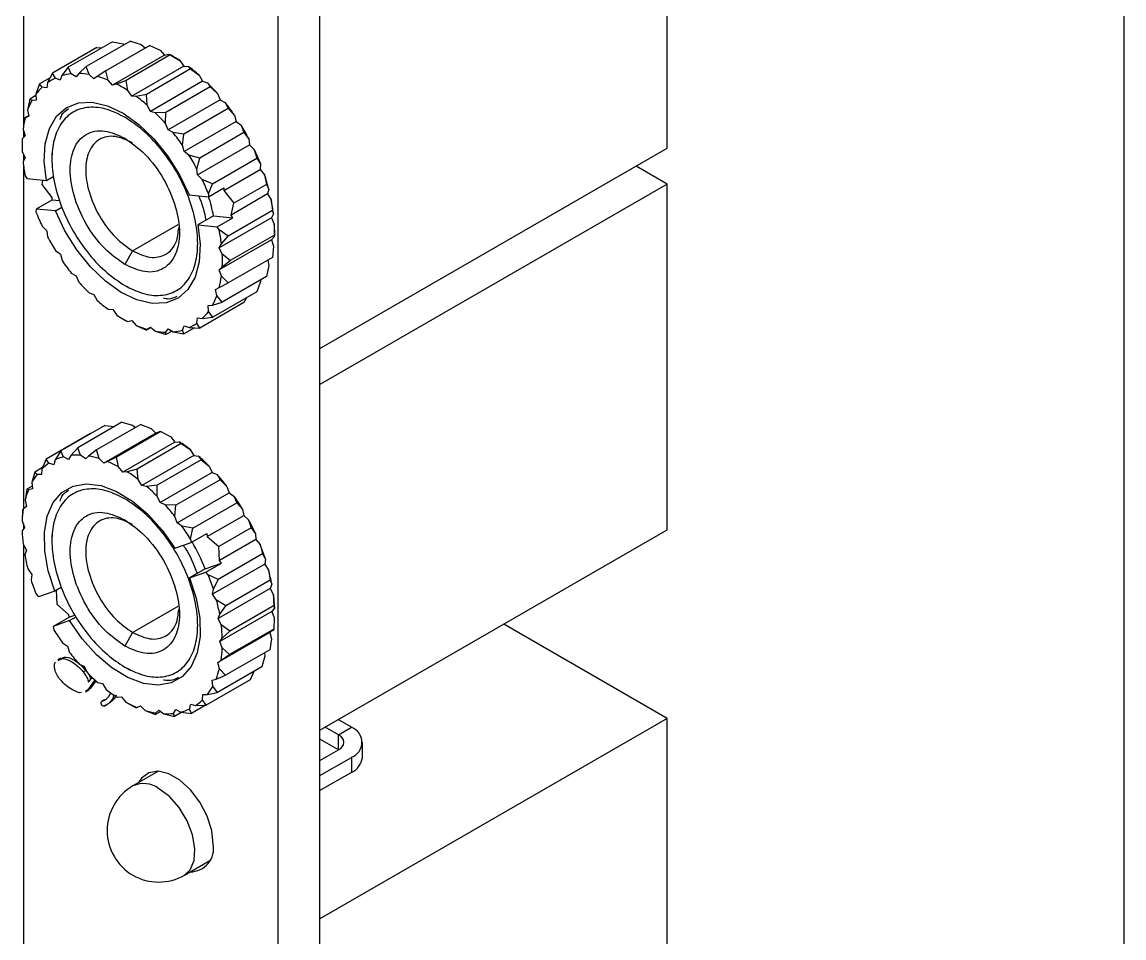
# Model space of a CAD drawing. Extents: x 616 to 1059, y 318 to 582.
# Drawn here: x 615.7 to 675.6, y 444.8 to 494.6 of the extents above; entities that cross this region are included whole.
import ezdxf

# ---------------------------------------------------------------- set-up
doc = ezdxf.new("R2010")
doc.units = 0
doc.layers.get('0').update_dxf_attribs({"linetype": 'CONTINUOUS'})

msp = doc.modelspace()

# ---------------------------------------------------------------- linework, layer by layer
at = {"color": 7, "linetype": 'CONTINUOUS'}
for p, q in [((675.575, 560.858), (675.575, 442.639)), ((631.876, 335.989), (631.876, 545.84)), ((629.613, 339.99), (629.613, 539.226)), ((615.754, 515.923), (615.754, 488.977)), ((650.756, 487.773), (650.756, 506.554)), ((620.6, 493.551), (618.195, 492.163)), ((621.577, 493.59), (619.173, 492.202)), ((620.6, 493.551), (621.186, 493.44)), ((621.577, 493.59), (622.153, 493.401)), ((619.743, 493.233), (617.339, 491.845)), ((619.743, 493.233), (620.028, 493.221)), ((622.638, 493.35), (620.234, 491.962)), ((621.186, 493.44), (621.249, 493.4)), ((622.153, 493.401), (622.385, 493.203)), ((622.638, 493.35), (623.19, 493.095)), ((623.19, 493.095), (623.435, 492.823)), ((623.435, 492.823), (620.606, 491.19)), ((623.742, 492.839), (621.338, 491.451)), ((623.435, 492.823), (623.652, 492.881)), ((623.652, 492.881), (623.742, 492.839)), ((623.742, 492.839), (624.257, 492.532)), ((623.957, 492.715), (623.745, 492.837)), ((624.257, 492.532), (624.474, 492.224)), ((617.339, 491.845), (617.069, 491.328)), ((617.496, 491.576), (617.339, 491.845)), ((618.195, 492.163), (617.855, 491.709)), ((618.357, 491.807), (618.195, 492.163)), ((618.626, 491.639), (618.357, 491.807)), ((618.766, 491.823), (618.626, 491.639)), ((619.173, 492.202), (618.766, 491.823)), ((619.325, 491.768), (619.173, 492.202)), ((619.587, 491.544), (619.325, 491.768)), ((620.234, 491.962), (619.769, 491.668)), ((620.362, 491.462), (620.234, 491.962)), ((624.474, 492.224), (621.646, 490.591)), ((624.846, 492.077), (622.442, 490.689)), ((624.474, 492.224), (624.718, 492.213)), ((624.718, 492.213), (624.846, 492.077)), ((624.846, 492.077), (625.312, 491.735)), ((625.312, 491.735), (625.494, 491.401)), ((616.635, 491.26), (616.439, 490.697)), ((617.205, 491.589), (616.635, 491.26)), ((616.775, 491.084), (616.635, 491.26)), ((617.069, 491.328), (617.027, 491.045)), ((617.762, 491.47), (617.496, 491.576)), ((617.855, 491.709), (617.762, 491.47)), ((619.769, 491.668), (619.587, 491.544)), ((620.606, 491.19), (620.362, 491.462)), ((620.823, 491.248), (620.606, 491.19)), ((621.338, 491.451), (620.823, 491.248)), ((621.428, 490.899), (621.338, 491.451)), ((625.494, 491.401), (622.665, 489.768)), ((625.494, 491.401), (625.755, 491.323)), ((625.755, 491.323), (625.907, 491.093)), ((616.441, 490.622), (616.113, 490.432)), ((616.439, 490.697), (616.45, 490.38)), ((617.027, 491.045), (616.775, 491.084)), ((621.646, 490.591), (621.428, 490.899)), ((621.89, 490.581), (621.646, 490.591)), ((622.442, 490.689), (621.89, 490.581)), ((622.483, 490.102), (622.442, 490.689)), ((625.907, 491.093), (623.503, 489.705)), ((625.907, 491.093), (626.314, 490.734)), ((626.314, 490.734), (626.455, 490.388)), ((616.113, 490.432), (615.989, 489.839)), ((616.22, 490.351), (616.113, 490.432)), ((616.45, 490.38), (616.22, 490.351)), ((622.665, 489.768), (622.483, 490.102)), ((626.455, 490.388), (623.626, 488.755)), ((626.885, 489.925), (624.481, 488.537)), ((626.455, 490.388), (626.723, 490.245)), ((626.723, 490.245), (626.885, 489.925)), ((626.885, 489.925), (627.226, 489.567)), ((615.792, 489.392), (615.737, 488.787)), ((616.045, 489.539), (615.792, 489.392)), ((615.855, 489.404), (615.792, 489.392)), ((616.052, 489.5), (615.855, 489.404)), ((615.989, 489.839), (616.052, 489.5)), ((622.927, 489.691), (622.665, 489.768)), ((623.503, 489.705), (622.927, 489.691)), ((623.486, 489.101), (623.503, 489.705)), ((627.226, 489.567), (627.319, 489.222)), ((615.737, 488.787), (615.85, 488.44)), ((615.754, 488.734), (615.754, 488.343)), ((623.626, 488.755), (623.486, 489.101)), ((623.895, 488.612), (623.626, 488.755)), ((627.319, 489.222), (624.491, 487.589)), ((627.319, 489.222), (627.585, 489.02)), ((627.585, 489.02), (627.743, 488.618)), ((615.692, 488.28), (615.683, 488.18)), ((615.683, 488.183), (615.683, 487.938)), ((615.85, 488.44), (615.692, 488.28)), ((624.481, 488.537), (623.895, 488.612)), ((624.398, 487.934), (624.481, 488.537)), ((627.743, 488.618), (625.339, 487.23)), ((627.743, 488.618), (628.013, 488.28)), ((628.013, 488.28), (628.055, 487.949)), ((615.692, 487.581), (615.85, 487.239)), ((624.491, 487.589), (624.398, 487.934)), ((624.757, 487.388), (624.491, 487.589)), ((625.226, 486.316), (628.055, 487.949)), ((628.055, 487.949), (628.307, 487.696)), ((628.307, 487.696), (628.447, 487.222)), ((631.876, 476.874), (650.756, 487.773)), ((615.85, 487.239), (615.737, 487.022)), ((615.754, 487.447), (615.754, 487.054)), ((617.31, 487.489), (617.31, 487.162)), ((625.339, 487.23), (624.757, 487.388)), ((625.184, 486.647), (625.339, 487.23)), ((626.042, 485.834), (628.447, 487.222)), ((628.447, 487.222), (628.643, 486.921)), ((615.754, 486.887), (615.754, 468.165)), ((625.226, 486.316), (625.184, 486.647)), ((626.653, 485.474), (628.633, 486.617)), ((628.643, 486.921), (628.633, 486.617)), ((628.633, 486.617), (628.862, 486.323)), ((628.862, 486.323), (628.97, 485.791)), ((650.756, 485.814), (649.058, 486.793)), ((615.856, 486.269), (615.959, 486.099)), ((617.01, 485.996), (615.959, 486.099)), ((616.803, 486.016), (616.751, 485.799)), ((616.751, 485.799), (617.3, 485.095)), ((617.404, 486.224), (617.01, 485.996)), ((625.479, 486.063), (625.226, 486.316)), ((626.042, 485.834), (625.479, 486.063)), ((625.815, 485.289), (626.042, 485.834)), ((628.97, 485.791), (627.202, 484.77)), ((628.97, 485.791), (629.094, 485.544)), ((650.756, 485.814), (631.876, 474.915)), ((650.756, 467.033), (650.756, 485.814)), ((624.759, 485.233), (625.809, 485.13)), ((625.809, 485.13), (626.658, 485.619)), ((625.815, 485.289), (625.809, 485.13)), ((626.658, 485.619), (626.653, 485.474)), ((626.653, 485.474), (627.202, 484.77)), ((629.031, 485.278), (627.051, 484.135)), ((629.094, 485.544), (629.031, 485.278)), ((629.031, 485.278), (629.229, 484.954)), ((617.295, 484.95), (616.447, 484.46)), ((617.3, 485.095), (617.295, 484.95)), ((617.737, 484.906), (617.295, 484.95)), ((617.497, 484.357), (617.85, 484.561)), ((627.051, 484.135), (627.202, 484.77)), ((629.229, 484.954), (629.292, 484.38)), ((616.447, 484.46), (616.441, 484.301)), ((617.497, 484.357), (616.447, 484.46)), ((626.095, 484.084), (625.246, 483.594)), ((626.095, 484.084), (627.145, 483.98)), ((626.297, 483.491), (627.145, 483.98)), ((629.234, 483.984), (626.406, 482.351)), ((629.292, 484.38), (626.888, 482.992)), ((627.145, 483.98), (627.051, 484.135)), ((629.347, 484.2), (629.234, 483.984)), ((629.234, 483.984), (629.393, 483.641)), ((629.292, 484.38), (629.347, 484.2)), ((616.777, 483.527), (617.03, 483.274)), ((621.694, 482.182), (624.171, 483.612)), ((625.246, 483.594), (626.297, 483.491)), ((626.4, 483.321), (626.297, 483.491)), ((629.393, 483.641), (629.401, 483.042)), ((617.03, 483.274), (617.072, 482.943)), ((626.888, 482.992), (626.4, 483.321)), ((629.234, 482.783), (626.406, 481.15)), ((626.519, 482.568), (626.888, 482.992)), ((629.401, 483.042), (626.997, 481.654)), ((629.393, 482.943), (629.234, 482.783)), ((629.234, 482.783), (629.348, 482.436)), ((629.401, 483.042), (629.393, 482.943)), ((629.401, 483.04), (629.401, 483.285)), ((617.499, 482.202), (617.765, 482.001)), ((621.694, 482.182), (621.269, 481.447)), ((626.406, 482.351), (626.519, 482.568)), ((626.564, 482.008), (626.406, 482.351)), ((629.348, 482.436), (629.293, 481.83)), ((617.765, 482.001), (617.858, 481.655)), ((626.997, 481.654), (626.564, 482.008)), ((626.564, 481.31), (626.997, 481.654)), ((629.293, 481.83), (626.889, 480.442)), ((629.039, 481.684), (629.095, 481.384)), ((618.361, 480.977), (618.63, 480.835)), ((626.406, 481.15), (626.564, 481.31)), ((626.519, 480.803), (626.406, 481.15)), ((629.095, 481.384), (628.971, 480.79)), ((618.63, 480.835), (618.77, 480.489)), ((626.401, 480.186), (626.889, 480.442)), ((626.889, 480.442), (626.519, 480.803)), ((628.971, 480.79), (626.567, 479.402)), ((628.646, 480.525), (628.449, 479.962)), ((628.643, 480.601), (628.646, 480.525)), ((619.329, 479.899), (619.591, 479.821)), ((619.591, 479.821), (619.773, 479.488)), ((621.269, 480.304), (621.552, 480.141)), ((628.449, 479.962), (626.045, 478.574)), ((626.204, 480.089), (626.401, 480.186)), ((626.267, 479.751), (626.204, 480.089)), ((626.567, 479.402), (626.267, 479.751)), ((627.746, 479.378), (625.342, 477.99)), ((625.806, 479.21), (626.036, 479.239)), ((625.817, 478.893), (625.806, 479.21)), ((626.036, 479.239), (626.567, 479.402)), ((627.879, 479.633), (627.746, 479.378)), ((620.366, 479.009), (620.61, 478.999)), ((620.61, 478.999), (620.828, 478.69)), ((625.187, 478.261), (625.229, 478.544)), ((625.229, 478.544), (625.481, 478.506)), ((625.481, 478.506), (626.045, 478.574)), ((626.045, 478.574), (625.817, 478.893)), ((621.127, 478.508), (621.339, 478.386)), ((621.342, 478.384), (621.433, 478.342)), ((621.433, 478.342), (621.65, 478.399)), ((621.65, 478.399), (621.894, 478.128)), ((621.894, 478.128), (622.446, 477.873)), ((622.7, 478.019), (622.446, 477.873)), ((622.487, 477.922), (622.669, 478.045)), ((622.669, 478.045), (622.931, 477.821)), ((623.49, 477.766), (623.63, 477.951)), ((623.63, 477.951), (623.899, 477.783)), ((624.401, 477.881), (624.494, 478.119)), ((625.056, 478.002), (624.485, 477.672)), ((624.494, 478.119), (624.76, 478.014)), ((624.76, 478.014), (625.342, 477.99)), ((625.342, 477.99), (625.187, 478.261)), ((622.446, 477.873), (622.487, 477.922)), ((622.931, 477.821), (623.507, 477.632)), ((623.507, 477.632), (623.49, 477.766)), ((623.836, 477.822), (623.507, 477.632)), ((623.899, 477.783), (624.485, 477.672)), ((624.485, 477.672), (624.401, 477.881)), ((620.187, 472.698), (617.783, 471.31)), ((621.114, 472.867), (618.71, 471.479)), ((622.141, 472.755), (619.737, 471.367)), ((620.187, 472.698), (620.71, 472.634)), ((621.114, 472.867), (621.696, 472.712)), ((621.696, 472.712), (621.858, 472.591)), ((622.141, 472.755), (622.706, 472.529)), ((619.398, 472.255), (616.993, 470.867)), ((619.398, 472.255), (619.421, 472.256)), ((622.959, 472.278), (620.131, 470.645)), ((623.231, 472.367), (620.826, 470.979)), ((622.706, 472.529), (622.959, 472.278)), ((622.959, 472.278), (623.162, 472.366)), ((623.162, 472.366), (623.231, 472.367)), ((623.231, 472.367), (623.764, 472.082)), ((623.764, 472.082), (623.995, 471.789)), ((618.71, 471.479), (618.332, 471.064)), ((618.868, 471.08), (618.71, 471.479)), ((619.737, 471.367), (619.298, 471.033)), ((619.878, 470.896), (619.737, 471.367)), ((623.995, 471.789), (621.166, 470.157)), ((624.339, 471.718), (621.935, 470.33)), ((623.995, 471.789), (624.228, 471.811)), ((624.228, 471.811), (624.339, 471.718)), ((624.339, 471.718), (624.829, 471.39)), ((624.829, 471.39), (625.029, 471.066)), ((616.993, 470.867), (616.757, 470.327)), ((617.144, 470.64), (616.993, 470.867)), ((617.475, 470.826), (617.405, 470.565)), ((617.783, 471.31), (617.475, 470.826)), ((617.945, 470.993), (617.783, 471.31)), ((618.214, 470.854), (617.945, 470.993)), ((618.332, 471.064), (618.214, 470.854)), ((619.134, 470.881), (618.868, 471.08)), ((619.298, 471.033), (619.134, 470.881)), ((620.131, 470.645), (619.878, 470.896)), ((620.826, 470.979), (620.333, 470.734)), ((620.935, 470.449), (620.826, 470.979)), ((625.029, 471.066), (622.2, 469.433)), ((625.425, 470.832), (623.021, 469.444)), ((625.029, 471.066), (625.283, 471.019)), ((625.283, 471.019), (625.425, 470.832)), ((625.425, 470.832), (625.861, 470.478)), ((616.371, 470.167), (616.208, 469.588)), ((616.794, 470.411), (616.371, 470.167)), ((616.497, 470.034), (616.371, 470.167)), ((616.757, 470.327), (616.74, 470.027)), ((617.405, 470.565), (617.144, 470.64)), ((620.333, 470.734), (620.131, 470.645)), ((621.166, 470.157), (620.935, 470.449)), ((621.399, 470.178), (621.166, 470.157)), ((621.935, 470.33), (621.399, 470.178)), ((622.001, 469.757), (621.935, 470.33)), ((625.861, 470.478), (626.021, 470.136)), ((616.208, 469.588), (616.243, 469.259)), ((616.74, 470.027), (616.497, 470.034)), ((622.2, 469.433), (622.001, 469.757)), ((626.021, 470.136), (623.193, 468.504)), ((626.447, 469.744), (624.043, 468.356)), ((626.021, 470.136), (626.288, 470.023)), ((626.288, 470.023), (626.447, 469.744)), ((626.447, 469.744), (626.819, 469.383)), ((615.939, 469.237), (615.847, 468.635)), ((616.228, 469.403), (615.939, 469.237)), ((616.027, 469.198), (615.939, 469.237)), ((616.243, 469.259), (616.027, 469.198)), ((622.455, 469.387), (622.2, 469.433)), ((623.021, 469.444), (622.455, 469.387)), ((623.032, 468.846), (623.021, 469.444)), ((624.106, 467.403), (626.935, 469.036)), ((626.819, 469.383), (626.935, 469.036)), ((626.935, 469.036), (627.203, 468.861)), ((615.847, 468.635), (615.934, 468.291)), ((623.193, 468.504), (623.032, 468.846)), ((623.46, 468.39), (623.193, 468.504)), ((624.043, 468.356), (623.46, 468.39)), ((623.991, 467.75), (624.043, 468.356)), ((624.96, 467.107), (627.364, 468.495)), ((627.203, 468.861), (627.364, 468.495)), ((627.364, 468.495), (627.668, 468.145)), ((615.715, 468.112), (615.69, 467.507)), ((615.754, 468.165), (615.715, 468.112)), ((615.934, 468.291), (615.754, 468.165)), ((625.754, 466.663), (627.733, 467.806)), ((627.668, 468.145), (627.733, 467.806)), ((627.733, 467.806), (627.993, 467.576)), ((615.825, 467.16), (615.687, 466.974)), ((615.69, 467.507), (615.825, 467.16)), ((615.754, 467.343), (615.754, 467.065)), ((624.106, 467.403), (623.991, 467.75)), ((624.375, 467.228), (624.106, 467.403)), ((624.96, 467.107), (624.375, 467.228)), ((627.993, 467.576), (628.143, 467.133)), ((617.31, 466.749), (617.31, 466.422)), ((624.839, 466.513), (624.96, 467.107)), ((624.874, 466.335), (625.722, 466.825)), ((625.722, 466.825), (625.754, 466.663)), ((625.754, 466.663), (626.375, 466.113)), ((628.143, 467.133), (626.375, 466.113)), ((628.143, 467.133), (628.374, 466.813)), ((628.374, 466.813), (628.387, 466.495)), ((631.876, 456.134), (650.756, 467.033)), ((615.742, 466.246), (615.919, 465.91)), ((615.754, 466.223), (615.754, 439.157)), ((623.989, 466.02), (624.874, 466.335)), ((624.839, 466.513), (624.874, 466.335)), ((626.407, 465.352), (626.375, 466.113)), ((628.387, 466.495), (626.407, 465.352)), ((628.387, 466.495), (628.629, 466.219)), ((628.629, 466.219), (628.752, 465.712)), ((615.919, 465.91), (615.829, 465.67)), ((628.752, 465.712), (626.348, 464.324)), ((628.752, 465.712), (628.91, 465.438)), ((628.91, 465.438), (628.871, 465.153)), ((616, 464.901), (616.214, 464.589)), ((625.638, 464.905), (624.79, 464.415)), ((625.638, 464.905), (626.523, 465.22)), ((625.674, 464.73), (626.523, 465.22)), ((628.871, 465.153), (626.042, 463.52)), ((626.523, 465.22), (626.407, 465.352)), ((628.871, 465.153), (629.084, 464.841)), ((629.084, 464.841), (629.169, 464.284)), ((616.214, 464.589), (616.175, 464.304)), ((624.79, 464.415), (625.674, 464.73)), ((625.8, 464.586), (625.674, 464.73)), ((626.348, 464.324), (625.8, 464.586)), ((626.081, 463.805), (626.348, 464.324)), ((629.169, 464.284), (626.765, 462.896)), ((629.169, 464.284), (629.256, 464.072)), ((617.466, 463.694), (616.582, 463.379)), ((617.815, 463.896), (617.466, 463.694)), ((617.544, 463.739), (617.546, 463.737)), ((617.546, 463.737), (617.578, 462.976)), ((626.042, 463.52), (626.081, 463.805)), ((629.165, 463.832), (626.337, 462.199)), ((629.256, 464.072), (629.165, 463.832)), ((629.165, 463.832), (629.343, 463.496)), ((616.456, 463.524), (616.582, 463.379)), ((617.578, 462.976), (618.2, 462.426)), ((626.256, 463.208), (626.042, 463.52)), ((626.765, 462.896), (626.256, 463.208)), ((629.343, 463.496), (629.378, 462.906)), ((618.2, 462.426), (618.231, 462.264)), ((618.564, 462.383), (618.231, 462.264)), ((621.694, 461.442), (624.171, 462.872)), ((626.337, 462.199), (626.427, 462.44)), ((626.427, 462.44), (626.765, 462.896)), ((629.26, 462.582), (626.431, 460.949)), ((629.378, 462.906), (626.974, 461.518)), ((629.398, 462.769), (629.26, 462.582)), ((629.26, 462.582), (629.394, 462.235)), ((629.378, 462.906), (629.398, 462.769)), ((618.231, 462.264), (617.382, 461.774)), ((618.267, 462.089), (617.382, 461.774)), ((617.382, 461.774), (617.417, 461.597)), ((618.267, 462.089), (618.624, 462.296)), ((626.514, 461.863), (626.337, 462.199)), ((626.974, 461.518), (626.514, 461.863)), ((629.394, 462.235), (629.37, 461.63)), ((650.756, 456.777), (641.873, 461.905)), ((621.694, 461.442), (621.269, 460.707)), ((629.15, 461.451), (626.322, 459.818)), ((626.569, 461.136), (626.974, 461.518)), ((629.37, 461.63), (626.966, 460.242)), ((629.331, 461.577), (629.15, 461.451)), ((629.15, 461.451), (629.237, 461.107)), ((629.37, 461.63), (629.331, 461.577)), ((617.881, 460.882), (618.15, 460.707)), ((618.15, 460.707), (618.265, 460.359)), ((626.431, 460.949), (626.569, 461.136)), ((626.566, 460.602), (626.431, 460.949)), ((626.966, 460.242), (626.566, 460.602)), ((629.237, 461.107), (629.146, 460.506)), ((617.788, 460.053), (617.611, 459.951)), ((626.502, 459.944), (626.966, 460.242)), ((629.146, 460.506), (626.741, 459.118)), ((628.877, 460.155), (628.714, 459.575)), ((628.857, 460.339), (628.877, 460.155)), ((618.796, 459.719), (619.063, 459.606)), ((619.01, 459.298), (619.152, 459.379)), ((619.063, 459.606), (619.224, 459.264)), ((621.269, 459.564), (621.552, 459.4)), ((628.714, 459.575), (626.31, 458.188)), ((626.322, 459.818), (626.502, 459.944)), ((626.409, 459.474), (626.322, 459.818)), ((626.741, 459.118), (626.409, 459.474)), ((619.638, 458.867), (619.26, 458.33)), ((619.304, 458.744), (619.488, 459.006)), ((619.69, 458.821), (619.402, 458.411)), ((628.091, 458.875), (625.687, 457.487)), ((626.013, 458.85), (626.229, 458.911)), ((626.048, 458.522), (626.013, 458.85)), ((626.229, 458.911), (626.741, 459.118)), ((628.29, 459.331), (628.091, 458.875)), ((619.26, 458.33), (619.135, 458.277)), ((619.14, 458.224), (619.316, 458.326)), ((619.26, 458.33), (619.402, 458.411)), ((619.402, 458.411), (619.276, 458.359)), ((619.801, 458.723), (620.056, 458.676)), ((620.056, 458.676), (620.255, 458.352)), ((620.41, 457.993), (620.506, 458.177)), ((625.759, 458.075), (626.31, 458.188)), ((626.31, 458.188), (626.048, 458.522)), ((620.163, 457.785), (620.022, 457.703)), ((620.041, 457.711), (620.183, 457.793)), ((620.163, 457.785), (620.183, 457.793)), ((620.584, 457.796), (620.726, 457.878)), ((620.602, 457.821), (620.584, 457.796)), ((620.686, 458.051), (620.602, 457.821)), ((620.602, 457.821), (620.743, 457.903)), ((620.743, 457.903), (620.726, 457.878)), ((620.791, 458.033), (620.743, 457.903)), ((620.857, 457.932), (621.09, 457.953)), ((621.09, 457.953), (621.321, 457.66)), ((621.321, 457.66), (621.854, 457.375)), ((625.499, 457.782), (625.516, 458.082)), ((625.687, 457.487), (625.499, 457.782)), ((625.516, 458.082), (625.759, 458.075)), ((620.153, 457.436), (620.295, 457.517)), ((621.854, 457.375), (621.923, 457.376)), ((621.923, 457.376), (622.125, 457.464)), ((622.125, 457.464), (622.378, 457.214)), ((622.378, 457.214), (622.943, 456.987)), ((623.226, 457.151), (622.943, 456.987)), ((622.943, 456.987), (622.958, 457.077)), ((622.958, 457.077), (623.122, 457.229)), ((623.122, 457.229), (623.388, 457.03)), ((623.388, 457.03), (623.971, 456.876)), ((623.924, 457.046), (624.042, 457.256)), ((623.971, 456.876), (623.924, 457.046)), ((624.374, 457.108), (623.971, 456.876)), ((624.042, 457.256), (624.311, 457.116)), ((624.311, 457.116), (624.897, 457.044)), ((624.781, 457.284), (624.851, 457.544)), ((624.897, 457.044), (624.781, 457.284)), ((624.851, 457.544), (625.112, 457.469)), ((625.663, 457.487), (624.897, 457.044)), ((625.112, 457.469), (625.687, 457.487)), ((650.756, 456.777), (631.876, 445.878)), ((633.594, 456.292), (632.872, 456.709)), ((650.756, 437.997), (650.756, 456.777)), ((632.887, 455.884), (632.165, 456.301)), ((632.887, 455.884), (633.594, 456.292)), ((632.887, 455.068), (632.887, 455.884)), ((632.887, 455.067), (631.876, 455.651)), ((634.18, 454.659), (634.18, 455.476)), ((631.876, 454.484), (632.887, 455.068)), ((631.876, 453.667), (633.594, 454.659)), ((633.594, 454.659), (633.594, 453.843)), ((623.095, 453.905), (621.708, 453.105)), ((633.594, 453.843), (631.876, 452.851)), ((624.508, 448.255), (625.895, 449.055))]:
    msp.add_line(p, q, dxfattribs=at)
at = {"color": 7, "linetype": 'CONTINUOUS', "flags": 128}
for points in [[(617.01, 485.996), (616.889, 487.048), (616.942, 488.008), (617.167, 488.836), (617.554, 489.498), (618.088, 489.967), (618.747, 490.224), (619.503, 490.259), (620.326, 490.069), (621.182, 489.663), (622.036, 489.057), (622.852, 488.276), (623.598, 487.353), (624.242, 486.324), (624.759, 485.233)], [(625.246, 483.594), (625.367, 482.542), (625.314, 481.582), (625.089, 480.754), (624.702, 480.092), (624.168, 479.623), (623.509, 479.365), (622.753, 479.331), (621.93, 479.521), (621.074, 479.927), (620.22, 480.533), (619.404, 481.314), (618.658, 482.237), (618.014, 483.266), (617.497, 484.357)], [(617.466, 463.694), (617.11, 464.803), (616.918, 465.881), (616.899, 466.884), (617.053, 467.771), (617.375, 468.506), (617.85, 469.058), (618.46, 469.404), (619.18, 469.532), (619.979, 469.434), (620.826, 469.116), (621.685, 468.59), (622.521, 467.879), (623.3, 467.01), (623.989, 466.02)], [(624.79, 464.415), (625.146, 463.306), (625.338, 462.228), (625.357, 461.225), (625.203, 460.338), (624.881, 459.604), (624.406, 459.052), (623.796, 458.705), (623.076, 458.578), (622.277, 458.675), (621.43, 458.993), (620.571, 459.519), (619.735, 460.231), (618.956, 461.1), (618.267, 462.089)], [(626.078, 449.945), (625.992, 450.685), (625.741, 451.464), (625.346, 452.219), (624.838, 452.889), (624.258, 453.42), (623.655, 453.768), (623.075, 453.906), (622.567, 453.823), (622.172, 453.524), (622.018, 453.283)], [(624.508, 448.255), (624.823, 448.547), (625.038, 449.057), (625.082, 449.711), (624.951, 450.451), (624.656, 451.211), (624.223, 451.925), (623.691, 452.527), (623.108, 452.966)]]:
    msp.add_lwpolyline(points, dxfattribs=at)
at = {"color": 7, "linetype": 'CONTINUOUS'}
for centre, radius, start, end in [((620.175, 486.169), 7.56, 57.31982, 59.9768), ((618.653, 488.954), 2.868, 95.90874, 106.15542), ((618.677, 488.052), 3.772, 80.11127, 88.64528), ((619.1, 484.64), 9.429, 48.79744, 53.42956), ((618.564, 489.236), 2.572, 114.53456, 125.55473), ((618.339, 486.591), 5.274, 67.44515, 74.26945), ((617.507, 484.8), 7.252, 57.26291, 62.78175), ((617.751, 483.177), 11.421, 41.42672, 45.50323), ((618.766, 489.017), 2.871, 133.93064, 144.17039), ((616.272, 483.008), 9.429, 48.79744, 53.42956), ((619.538, 488.544), 3.778, 151.42701, 159.95214), ((616.682, 482.272), 12.822, 34.67823, 38.45202), ((620.976, 488.107), 5.283, 165.78743, 172.6043), ((614.923, 481.544), 11.421, 41.42672, 45.50323), ((616.264, 481.987), 13.328, 28.17431, 31.85188), ((622.945, 487.933), 7.262, 177.26284, 182.77642), ((613.854, 480.639), 12.822, 34.67823, 38.45202), ((616.716, 482.205), 12.827, 21.57546, 25.34831), ((625.115, 488.108), 9.44, 186.60651, 191.23521), ((613.436, 480.354), 13.328, 28.17431, 31.85188), ((618.03, 482.677), 11.429, 14.52738, 18.60186), ((613.887, 480.572), 12.827, 21.57546, 25.34831), ((617.704, 482.464), 8.546, 10.92308, 18.25975), ((619.97, 483.114), 9.44, 6.60651, 11.23521), ((628.369, 489.018), 12.827, 201.57546, 205.34831), ((621.868, 483.283), 7.533, 0.01264, 2.72604), ((628.82, 489.236), 13.328, 208.17431, 211.85188), ((617.141, 481.482), 9.44, 6.60651, 11.23521), ((628.402, 488.951), 12.822, 214.67823, 218.45202), ((619.311, 481.657), 7.262, 357.26284, 2.77642), ((627.333, 488.045), 11.421, 221.42672, 225.50323), ((621.28, 481.483), 5.283, 345.78743, 352.6043), ((622.718, 481.046), 3.778, 331.42701, 339.95214), ((625.984, 486.582), 9.429, 228.79744, 233.42956), ((624.749, 484.79), 7.252, 237.26291, 242.78175), ((623.49, 480.573), 2.871, 313.93064, 324.17039), ((623.917, 482.999), 5.274, 247.44515, 254.26945), ((623.692, 480.353), 2.572, 294.53456, 305.55473), ((623.579, 481.538), 3.772, 260.11127, 268.64528), ((623.603, 480.636), 2.868, 275.90874, 286.15542), ((619.705, 464.705), 8.423, 52.53193, 57.52616), ((618.598, 468.418), 2.657, 104.23087, 115.0136), ((618.696, 467.805), 3.279, 86.99044, 96.36157), ((618.553, 466.583), 4.512, 72.92976, 80.50329), ((618.363, 463.053), 10.552, 44.72299, 49.02028), ((618.601, 468.444), 2.635, 123.5605, 134.40216), ((617.951, 464.907), 6.295, 61.70149, 67.76653), ((616.877, 463.072), 8.423, 52.53193, 57.52616), ((619.041, 468.072), 3.213, 142.35577, 151.85476), ((617.115, 461.872), 12.272, 37.73882, 41.62452), ((620.122, 467.581), 4.402, 158.44697, 166.14594), ((615.535, 461.42), 10.552, 44.72299, 49.02028), ((614.286, 460.239), 12.272, 37.73882, 41.62452), ((616.357, 461.305), 13.218, 31.16534, 34.86328), ((621.834, 467.245), 6.15, 171.39506, 177.55496), ((613.529, 459.672), 13.218, 31.16534, 34.86328), ((616.394, 461.315), 13.181, 24.65217, 28.35704), ((623.946, 467.232), 8.263, 181.7904, 186.8488), ((616.13, 461.165), 10.218, 21.47385, 30.59489), ((617.327, 461.706), 12.169, 17.85838, 21.76593), ((626.064, 467.548), 10.406, 190.39942, 194.73684), ((619.02, 462.194), 10.406, 10.39942, 14.73684), ((627.757, 468.036), 12.169, 197.85838, 201.76593), ((614.499, 460.073), 12.169, 17.85838, 21.76593), ((616.192, 460.561), 10.406, 10.39942, 14.73684), ((621.138, 462.511), 8.263, 1.7904, 6.8488), ((618.31, 460.878), 8.263, 1.7904, 6.8488), ((628.727, 468.437), 13.218, 211.16534, 214.86328), ((620.422, 460.865), 6.15, 351.39506, 357.55496), ((627.97, 467.871), 12.272, 217.73882, 221.62452), ((622.134, 460.528), 4.402, 338.44697, 346.14594), ((626.721, 466.689), 10.552, 224.72299, 229.02028), ((625.379, 465.038), 8.423, 232.53193, 237.52616), ((623.215, 460.037), 3.213, 322.35577, 331.85476), ((624.305, 463.203), 6.295, 241.70149, 247.76653), ((623.655, 459.665), 2.635, 303.5605, 314.40216), ((623.703, 461.527), 4.512, 252.92976, 260.50329), ((623.56, 460.304), 3.279, 266.99044, 276.36157), ((623.658, 459.692), 2.657, 284.23087, 295.0136), ((632.732, 455.476), 0.437, 290.78342, 69.21658), ((633.284, 455.476), 0.873, 290.78342, 69.21658), ((633.179, 454.759), 1.006, 294.37466, 354.3052), ((623.108, 450.68), 2.8, 119.99731, 180), ((622.292, 451.863), 1.372, 53.51373, 115.17581), ((623.108, 450.68), 2.8, 180, 299.99731), ((624.815, 449.717), 1.283, 270.12124, 10.23912)]:
    msp.add_arc(centre, radius, start, end, dxfattribs=at)
for points, knots in [([(621.269, 489.449), (620.944, 489.61), (620.27, 489.943), (619.298, 490.04), (618.434, 489.789), (617.78, 489.167), (617.393, 488.269), (617.269, 487.186), (617.393, 485.96), (617.78, 484.615), (618.434, 483.238), (619.298, 481.989), (620.27, 480.964), (620.944, 480.519), (621.269, 480.304)], [0, 0, 0, 0, 0.078504, 0.162677, 0.25, 0.337323, 0.421496, 0.5, 0.578504, 0.662677, 0.75, 0.837323, 0.921496, 1, 1, 1, 1]), ([(617.747, 489.328), (617.778, 489.414), (617.877, 489.682), (618.079, 489.822), (618.216, 489.918)], [0, 0, 0, 0, 0.319392, 1, 1, 1, 1]), ([(621.269, 480.304), (621.595, 480.143), (622.269, 479.81), (623.241, 479.713), (624.105, 479.964), (624.759, 480.586), (625.146, 481.484), (625.27, 482.567), (625.146, 483.793), (624.759, 485.138), (624.105, 486.515), (623.241, 487.764), (622.269, 488.789), (621.595, 489.234), (621.269, 489.449)], [0, 0, 0, 0, 0.078504, 0.162677, 0.25, 0.337323, 0.421496, 0.5, 0.578504, 0.662677, 0.75, 0.837323, 0.921496, 1, 1, 1, 1]), ([(621.269, 481.447), (620.896, 481.71), (620.12, 482.258), (619.11, 483.636), (618.448, 485.176), (618.229, 486.632), (618.448, 487.835), (619.11, 488.61), (620.12, 488.823), (620.896, 488.474), (621.269, 488.306)], [0, 0, 0, 0, 0.120054, 0.25, 0.379946, 0.5, 0.620054, 0.75, 0.879946, 1, 1, 1, 1]), ([(621.694, 488.061), (621.374, 488.205), (620.708, 488.504), (619.843, 488.321), (619.275, 487.657), (619.087, 486.626), (619.275, 485.378), (619.843, 484.058), (620.708, 482.877), (621.374, 482.407), (621.694, 482.182)], [0, 0, 0, 0, 0.120054, 0.25, 0.379946, 0.5, 0.620054, 0.75, 0.879946, 1, 1, 1, 1]), ([(621.269, 488.306), (621.642, 488.043), (622.419, 487.495), (623.429, 486.117), (624.091, 484.577), (624.31, 483.121), (624.091, 481.918), (623.429, 481.143), (622.419, 480.93), (621.642, 481.279), (621.269, 481.447)], [0, 0, 0, 0, 0.120054, 0.25, 0.379946, 0.5, 0.620054, 0.75, 0.879946, 1, 1, 1, 1]), ([(625.287, 485.181), (625.455, 484.729), (625.626, 484.269), (625.668, 483.845), (625.669, 483.838)], [0, 0, 0, 0, 0.982283, 1, 1, 1, 1]), ([(621.694, 482.182), (622.014, 482.038), (622.681, 481.737), (623.537, 481.927), (624.098, 482.519), (624.169, 483.162), (624.199, 483.43)], [0, 0, 0, 0, 0.253908, 0.528737, 0.803565, 1, 1, 1, 1]), ([(624.09, 479.706), (623.944, 479.638), (623.727, 479.536), (623.453, 479.584), (623.364, 479.6)], [0, 0, 0, 0, 0.671669, 1, 1, 1, 1]), ([(621.269, 468.709), (620.944, 468.87), (620.27, 469.203), (619.298, 469.3), (618.434, 469.048), (617.78, 468.427), (617.393, 467.529), (617.269, 466.446), (617.393, 465.22), (617.78, 463.875), (618.434, 462.498), (619.298, 461.249), (620.27, 460.224), (620.944, 459.779), (621.269, 459.564)], [0, 0, 0, 0, 0.078504, 0.162677, 0.25, 0.337323, 0.421496, 0.5, 0.578504, 0.662677, 0.75, 0.837323, 0.921496, 1, 1, 1, 1]), ([(617.747, 468.588), (617.778, 468.674), (617.876, 468.941), (618.078, 469.081), (618.215, 469.176)], [0, 0, 0, 0, 0.32025, 1, 1, 1, 1]), ([(621.269, 459.564), (621.595, 459.403), (622.269, 459.07), (623.241, 458.972), (624.105, 459.224), (624.759, 459.846), (625.146, 460.744), (625.27, 461.827), (625.146, 463.053), (624.759, 464.398), (624.105, 465.775), (623.241, 467.024), (622.269, 468.049), (621.595, 468.494), (621.269, 468.709)], [0, 0, 0, 0, 0.078504, 0.162677, 0.25, 0.337323, 0.421496, 0.5, 0.578504, 0.662677, 0.75, 0.837323, 0.921496, 1, 1, 1, 1]), ([(621.269, 460.707), (620.896, 460.97), (620.12, 461.518), (619.11, 462.896), (618.448, 464.436), (618.229, 465.892), (618.448, 467.095), (619.11, 467.87), (620.12, 468.083), (620.896, 467.734), (621.269, 467.566)], [0, 0, 0, 0, 0.1200542, 0.25, 0.3799458, 0.5, 0.6200542, 0.75, 0.8799458, 1, 1, 1, 1]), ([(621.694, 467.321), (621.374, 467.465), (620.708, 467.764), (619.843, 467.581), (619.275, 466.917), (619.087, 465.886), (619.275, 464.638), (619.843, 463.318), (620.708, 462.137), (621.374, 461.667), (621.694, 461.442)], [0, 0, 0, 0, 0.120054, 0.25, 0.379946, 0.5, 0.620054, 0.75, 0.879946, 1, 1, 1, 1]), ([(621.269, 467.566), (621.642, 467.303), (622.419, 466.755), (623.429, 465.377), (624.091, 463.837), (624.31, 462.381), (624.091, 461.178), (623.429, 460.403), (622.419, 460.19), (621.642, 460.539), (621.269, 460.707)], [0, 0, 0, 0, 0.120054, 0.25, 0.379946, 0.5, 0.620054, 0.75, 0.879946, 1, 1, 1, 1]), ([(624.448, 466.183), (624.483, 466.133), (624.81, 465.667), (625.02, 465.133), (625.207, 464.656)], [0, 0, 0, 0, 0.107649, 1, 1, 1, 1]), ([(621.694, 461.442), (622.014, 461.298), (622.681, 460.997), (623.537, 461.187), (624.098, 461.779), (624.169, 462.422), (624.199, 462.69)], [0, 0, 0, 0, 0.253908, 0.528737, 0.803565, 1, 1, 1, 1]), ([(617.651, 459.921), (617.712, 459.963), (617.88, 460.08), (618.267, 459.938), (618.673, 459.679), (618.898, 459.425), (619.01, 459.298)], [0, 0, 0, 0, 0.180779, 0.498727, 0.749368, 1, 1, 1, 1]), ([(617.793, 460.002), (617.854, 460.045), (618.021, 460.162), (618.409, 460.02), (618.814, 459.761), (619.039, 459.507), (619.152, 459.379)], [0, 0, 0, 0, 0.180779, 0.498727, 0.749368, 1, 1, 1, 1]), ([(617.753, 458.884), (617.688, 458.973), (617.557, 459.152), (617.448, 459.443), (617.427, 459.696), (617.48, 459.796), (617.506, 459.846)], [0, 0, 0, 0, 0.280489, 0.560178, 0.779837, 1, 1, 1, 1]), ([(619.152, 459.379), (619.225, 459.283), (619.337, 459.134), (619.395, 458.964), (619.415, 458.903)], [0, 0, 0, 0, 0.646218, 1, 1, 1, 1]), ([(618.921, 458.188), (618.918, 458.187), (618.798, 458.136), (618.489, 458.298), (618.094, 458.517), (617.867, 458.762), (617.753, 458.884)], [0, 0, 0, 0, 0.008552, 0.393842, 0.69735, 1, 1, 1, 1]), ([(619.01, 459.298), (619.082, 459.201), (619.21, 459.029), (619.275, 458.831), (619.304, 458.744)], [0, 0, 0, 0, 0.56015, 1, 1, 1, 1]), ([(624.171, 458.99), (624, 458.908), (623.759, 458.793), (623.453, 458.844), (623.364, 458.859)], [0, 0, 0, 0, 0.706363, 1, 1, 1, 1]), ([(620.004, 457.527), (619.994, 457.563), (619.975, 457.626), (619.993, 457.667), (620.002, 457.685)], [0, 0, 0, 0, 0.560158, 1, 1, 1, 1]), ([(620.002, 457.685), (620.008, 457.692), (620.019, 457.704), (620.034, 457.709), (620.041, 457.711)], [0, 0, 0, 0, 0.559359, 1, 1, 1, 1]), ([(620.041, 457.711), (620.121, 457.747), (620.263, 457.812), (620.365, 457.937), (620.41, 457.993)], [0, 0, 0, 0, 0.559924, 1, 1, 1, 1]), ([(620.584, 457.796), (620.511, 457.718), (620.381, 457.577), (620.223, 457.479), (620.153, 457.436)], [0, 0, 0, 0, 0.5597078, 1, 1, 1, 1]), ([(620.726, 457.878), (620.653, 457.799), (620.522, 457.659), (620.364, 457.561), (620.295, 457.517)], [0, 0, 0, 0, 0.5597078, 1, 1, 1, 1]), ([(620.033, 457.487), (620.027, 457.494), (620.017, 457.507), (620.008, 457.521), (620.004, 457.527)], [0, 0, 0, 0, 0.560311, 1, 1, 1, 1]), ([(620.153, 457.436), (620.132, 457.436), (620.102, 457.435), (620.059, 457.459), (620.041, 457.478), (620.033, 457.487)], [0, 0, 0, 0, 0.559031, 0.779803, 1, 1, 1, 1])]:
    msp.add_open_spline(points, degree=3, knots=knots, dxfattribs=at)

doc.saveas('drawing.dxf')
